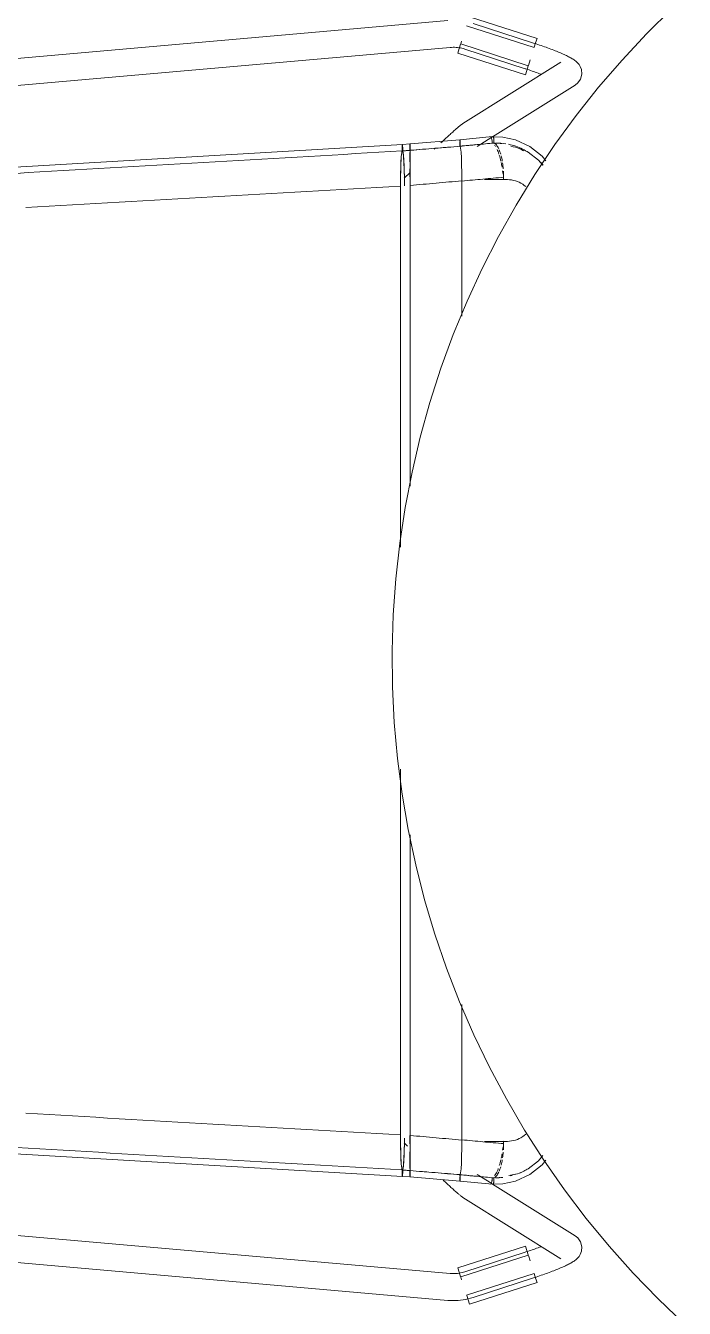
# Model space of a CAD drawing. Header units: millimetres. Extents: x 155927 to 317870, y -36033 to 97293.
# Drawn here: x 159386 to 159678, y 22527 to 23097 of the extents above; entities that cross this region are included whole.
import ezdxf

# ---------------------------------------------------------------- set-up
doc = ezdxf.new("R2010")
doc.units = ezdxf.units.MM
doc.header["$MEASUREMENT"] = 0
doc.layers.add('I-FURN', color=8, linetype='CONTINUOUS', lineweight=9)

msp = doc.modelspace()

# ---------------------------------------------------------------- linework, layer by layer
at = {"layer": 'I-FURN'}
for p, q in [((159583.03, 23100.95), (159613.03, 23091.26)), ((159673.06, 23104.62), (159661.69, 23093.36)), ((159573.34, 23099.23), (159130.02, 23060.28)), ((159581.72, 23096.9), (159611.73, 23087.21)), ((159611.48, 23089.23), (159584.66, 23097.95)), ((159579.15, 23088.93), (159579.52, 23090.09)), ((159611.93, 23089.08), (159611.48, 23089.23)), ((159612.4, 23089.3), (159611.76, 23087.33)), ((159612.67, 23088.84), (159611.93, 23089.08)), ((159613.03, 23091.26), (159612.4, 23089.3)), ((159661.69, 23093.36), (159650.77, 23081.67)), ((159150.04, 23050), (159574.39, 23087.28)), ((159574.39, 23087.28), (159575.05, 23087.32)), ((159575.05, 23087.32), (159575.71, 23087.34)), ((159575.71, 23087.34), (159576.38, 23087.33)), ((159576.38, 23087.33), (159577.04, 23087.3)), ((159577.04, 23087.3), (159577.7, 23087.24)), ((159577.7, 23087.24), (159578.35, 23087.15)), ((159577.81, 23084.79), (159578.44, 23086.74)), ((159577.81, 23084.79), (159607.82, 23075.1)), ((159578.35, 23087.15), (159579.01, 23087.04)), ((159578.44, 23086.74), (159579.08, 23088.71)), ((159579.01, 23087.04), (159579.65, 23086.9)), ((159609.12, 23079.14), (159579.11, 23088.83)), ((159579.65, 23086.9), (159580.29, 23086.73)), ((159580.29, 23086.73), (159580.93, 23086.54)), ((159580.93, 23086.54), (159580.95, 23086.53)), ((159580.95, 23086.53), (159607.77, 23077.82)), ((159613.41, 23088.59), (159612.67, 23088.84)), ((159614.14, 23088.34), (159613.41, 23088.59)), ((159614.87, 23088.09), (159614.14, 23088.34)), ((159615.59, 23087.84), (159614.87, 23088.09)), ((159616.31, 23087.59), (159615.59, 23087.84)), ((159617.01, 23087.33), (159616.31, 23087.59)), ((159617.71, 23087.08), (159617.01, 23087.33)), ((159618.4, 23086.82), (159617.71, 23087.08)), ((159619.08, 23086.57), (159618.4, 23086.82)), ((159619.75, 23086.32), (159619.08, 23086.57)), ((159620.4, 23086.06), (159619.75, 23086.32)), ((159621.04, 23085.81), (159620.4, 23086.06)), ((159621.66, 23085.56), (159621.04, 23085.81)), ((159622.27, 23085.31), (159621.66, 23085.56)), ((159622.87, 23085.06), (159622.27, 23085.31)), ((159623.45, 23084.82), (159622.87, 23085.06)), ((159624.01, 23084.58), (159623.45, 23084.82)), ((159624.56, 23084.34), (159624.01, 23084.58)), ((159625.08, 23084.1), (159624.56, 23084.34)), ((159625.59, 23083.86), (159625.08, 23084.1)), ((159626.08, 23083.63), (159625.59, 23083.86)), ((159626.56, 23083.4), (159626.08, 23083.63)), ((159627.01, 23083.17), (159626.56, 23083.4)), ((159623.63, 23080.74), (159580.04, 23053.44)), ((159608.1, 23077.71), (159607.77, 23077.82)), ((159608.79, 23077.49), (159608.1, 23077.71)), ((159609.08, 23079.03), (159608.45, 23077.05)), ((159609.15, 23079.24), (159609.95, 23081.72)), ((159627.45, 23082.94), (159627.01, 23083.17)), ((159627.88, 23082.71), (159627.45, 23082.94)), ((159628.29, 23082.48), (159627.88, 23082.71)), ((159628.69, 23082.25), (159628.29, 23082.48)), ((159629.08, 23082), (159628.69, 23082.25)), ((159629.47, 23081.75), (159629.08, 23082)), ((159629.86, 23081.47), (159629.47, 23081.75)), ((159630.26, 23081.16), (159629.86, 23081.47)), ((159630.69, 23080.79), (159630.26, 23081.16)), ((159631.15, 23080.32), (159630.69, 23080.79)), ((159631.67, 23079.7), (159631.15, 23080.32)), ((159632.24, 23078.78), (159631.67, 23079.7)), ((159632.76, 23077.4), (159632.24, 23078.78)), ((159650.77, 23081.67), (159640.33, 23069.54)), ((159608.45, 23077.05), (159607.82, 23075.1)), ((159609.48, 23077.26), (159608.79, 23077.49)), ((159610.16, 23077.02), (159609.48, 23077.26)), ((159610.84, 23076.79), (159610.16, 23077.02)), ((159611.52, 23076.55), (159610.84, 23076.79)), ((159612.18, 23076.32), (159611.52, 23076.55)), ((159612.84, 23076.08), (159612.18, 23076.32)), ((159613.49, 23075.85), (159612.84, 23076.08)), ((159614.12, 23075.61), (159613.49, 23075.85)), ((159614.74, 23075.38), (159614.12, 23075.61)), ((159631.12, 23071.47), (159632.35, 23073.2)), ((159632.35, 23073.2), (159632.93, 23075.43)), ((159632.93, 23075.43), (159632.76, 23077.4)), ((159593.23, 23047.54), (159630, 23070.57)), ((159631.12, 23071.47), (159630, 23070.57)), ((159640.33, 23069.54), (159630.39, 23057.01)), ((159630.39, 23057.01), (159620.95, 23044.09)), ((159575.16, 23049.33), (159574.77, 23048.97)), ((159575.54, 23049.67), (159575.16, 23049.33)), ((159575.91, 23050), (159575.54, 23049.67)), ((159576.26, 23050.32), (159575.91, 23050)), ((159576.59, 23050.62), (159576.26, 23050.32)), ((159576.92, 23050.9), (159576.59, 23050.62)), ((159577.23, 23051.18), (159576.92, 23050.9)), ((159577.52, 23051.43), (159577.23, 23051.18)), ((159577.8, 23051.68), (159577.52, 23051.43)), ((159578.07, 23051.91), (159577.8, 23051.68)), ((159578.32, 23052.12), (159578.07, 23051.91)), ((159578.56, 23052.32), (159578.32, 23052.12)), ((159578.79, 23052.51), (159578.56, 23052.32)), ((159579.01, 23052.69), (159578.79, 23052.51)), ((159579.23, 23052.87), (159579.01, 23052.69)), ((159579.46, 23053.04), (159579.23, 23052.87)), ((159579.72, 23053.22), (159579.46, 23053.04)), ((159580.04, 23053.44), (159579.72, 23053.22)), ((159221.31, 23024.8), (159553.22, 23044.09)), ((159553.14, 23043.54), (159553.12, 23043.16)), ((159553.16, 23043.83), (159553.14, 23043.54)), ((159553.19, 23044.02), (159553.16, 23043.83)), ((159553.22, 23044.09), (159553.19, 23044.02)), ((159556.58, 23044.36), (159553.22, 23044.09)), ((159553.25, 23044.02), (159553.22, 23044.09)), ((159553.27, 23043.83), (159553.25, 23044.02)), ((159553.3, 23043.53), (159553.27, 23043.83)), ((159553.31, 23043.15), (159553.3, 23043.53)), ((159556.57, 23044.29), (159556.58, 23044.36)), ((159556.58, 23044.36), (159556.57, 23044.29)), ((159556.57, 23044.1), (159556.57, 23044.29)), ((159556.57, 23044.29), (159556.57, 23044.11)), ((159556.57, 23044.11), (159556.57, 23043.81)), ((159556.57, 23043.81), (159556.57, 23044.1)), ((159556.57, 23043.42), (159556.57, 23043.81)), ((159556.57, 23043.81), (159556.57, 23043.43)), ((159556.57, 23043.43), (159556.57, 23042.98)), ((159556.57, 23042.97), (159556.57, 23043.42)), ((159556.58, 23044.36), (159578.78, 23046.19)), ((159556.58, 23044.36), (159556.58, 23044.29)), ((159556.58, 23044.3), (159556.58, 23044.36)), ((159556.58, 23044.11), (159556.58, 23044.3)), ((159556.58, 23044.29), (159556.58, 23044.1)), ((159556.58, 23043.82), (159556.58, 23044.11)), ((159556.58, 23044.1), (159556.58, 23043.81)), ((159556.58, 23043.43), (159556.58, 23043.82)), ((159556.58, 23043.81), (159556.58, 23043.43)), ((159556.58, 23043.43), (159556.58, 23042.98)), ((159556.58, 23042.98), (159556.58, 23043.43)), ((159570.79, 23045.27), (159570.31, 23044.82)), ((159571.27, 23045.72), (159570.79, 23045.27)), ((159571.74, 23046.16), (159571.27, 23045.72)), ((159572.2, 23046.59), (159571.74, 23046.16)), ((159572.65, 23047.01), (159572.2, 23046.59)), ((159573.1, 23047.43), (159572.65, 23047.01)), ((159573.53, 23047.83), (159573.1, 23047.43)), ((159573.96, 23048.22), (159573.53, 23047.83)), ((159574.37, 23048.6), (159573.96, 23048.22)), ((159574.77, 23048.97), (159574.37, 23048.6)), ((159578.68, 23044.81), (159578.67, 23044.32)), ((159578.67, 23044.32), (159578.68, 23044.81)), ((159578.67, 23044.32), (159578.68, 23043.82)), ((159578.68, 23043.82), (159578.67, 23044.32)), ((159578.69, 23045.26), (159578.68, 23044.81)), ((159578.68, 23044.81), (159578.69, 23045.26)), ((159578.68, 23043.82), (159578.68, 23043.35)), ((159578.69, 23043.35), (159578.68, 23043.82)), ((159578.73, 23045.94), (159578.71, 23045.65)), ((159578.71, 23045.64), (159578.73, 23045.93)), ((159578.75, 23046.13), (159578.73, 23045.94)), ((159578.73, 23045.93), (159578.75, 23046.12)), ((159578.78, 23046.19), (159578.75, 23046.13)), ((159578.75, 23046.12), (159578.78, 23046.19)), ((159578.78, 23046.19), (159593.27, 23047.61)), ((159578.78, 23046.19), (159578.8, 23046.12)), ((159578.8, 23046.12), (159578.78, 23046.19)), ((159578.83, 23045.93), (159578.8, 23046.12)), ((159578.85, 23045.64), (159578.83, 23045.93)), ((159578.83, 23045.93), (159578.85, 23045.63)), ((159578.87, 23045.25), (159578.85, 23045.64)), ((159578.85, 23045.63), (159578.87, 23045.25)), ((159578.88, 23044.8), (159578.87, 23045.25)), ((159578.87, 23045.25), (159578.88, 23044.79)), ((159578.87, 23043.34), (159578.88, 23043.81)), ((159578.88, 23043.81), (159578.87, 23043.34)), ((159579.06, 23042.45), (159578.87, 23043.34)), ((159578.88, 23044.31), (159578.88, 23044.8)), ((159578.88, 23044.79), (159578.88, 23044.3)), ((159578.88, 23043.81), (159578.88, 23044.31)), ((159578.88, 23044.3), (159578.88, 23043.81)), ((159586.42, 23043.27), (159592.86, 23047.31)), ((159597.84, 23047.4), (159592.38, 23047.49)), ((159603.49, 23046.19), (159597.84, 23047.4)), ((159609.8, 23043.29), (159603.49, 23046.19)), ((159620.95, 23044.09), (159612.04, 23030.8)), ((159552.71, 23038.61), (159552.55, 23036.11)), ((159552.91, 23040.36), (159552.71, 23038.61)), ((159553.12, 23041.25), (159552.91, 23040.36)), ((159553.12, 23043.16), (159553.11, 23042.71)), ((159553.11, 23042.71), (159553.11, 23042.22)), ((159553.11, 23042.22), (159553.11, 23041.72)), ((159553.11, 23041.72), (159553.12, 23041.25)), ((159553.32, 23042.7), (159553.31, 23043.15)), ((159553.33, 23042.21), (159553.32, 23042.7)), ((159553.32, 23041.24), (159553.33, 23041.71)), ((159553.53, 23040.34), (159553.32, 23041.24)), ((159553.33, 23041.71), (159553.33, 23042.21)), ((159553.72, 23038.59), (159553.53, 23040.34)), ((159553.88, 23036.09), (159553.72, 23038.59)), ((159556.53, 23036.37), (159556.54, 23038.87)), ((159556.54, 23038.87), (159556.53, 23036.37)), ((159556.54, 23038.87), (159556.55, 23040.62)), ((159556.55, 23040.62), (159556.54, 23038.87)), ((159556.57, 23042.98), (159556.57, 23042.48)), ((159556.57, 23042.48), (159556.57, 23042.97)), ((159556.57, 23041.98), (159556.57, 23042.48)), ((159556.57, 23042.48), (159556.57, 23041.99)), ((159556.57, 23041.99), (159556.57, 23041.52)), ((159556.57, 23041.51), (159556.57, 23041.98)), ((159556.58, 23042.98), (159556.58, 23042.49)), ((159556.58, 23042.49), (159556.58, 23042.98)), ((159556.58, 23042.49), (159556.58, 23041.99)), ((159556.58, 23041.99), (159556.58, 23042.49)), ((159556.58, 23041.99), (159556.58, 23041.52)), ((159556.58, 23041.52), (159556.58, 23041.99)), ((159556.58, 23041.52), (159556.6, 23040.63)), ((159556.6, 23040.64), (159556.58, 23041.52)), ((159556.61, 23038.89), (159556.6, 23040.64)), ((159556.6, 23040.63), (159556.61, 23038.89)), ((159556.62, 23036.39), (159556.61, 23038.89)), ((159556.61, 23038.88), (159556.62, 23036.39)), ((159567.82, 23042.46), (159567.31, 23041.97)), ((159578.87, 23043.34), (159579.06, 23042.45)), ((159579.06, 23042.45), (159579.24, 23040.73)), ((159579.24, 23040.71), (159579.06, 23042.45)), ((159579.24, 23040.71), (159579.39, 23038.27)), ((159579.39, 23038.23), (159579.24, 23040.71)), ((159579.39, 23038.24), (159579.51, 23035.2)), ((159579.51, 23035.13), (159579.39, 23038.23)), ((159609.09, 23040.71), (159605.4, 23042.62)), ((159613.66, 23037.21), (159609.09, 23040.71)), ((159615.33, 23038.95), (159609.8, 23043.29)), ((159616.96, 23036.91), (159615.33, 23038.95)), ((159552.43, 23032.98), (159552.35, 23029.42)), ((159552.55, 23036.11), (159552.43, 23032.98)), ((159554.01, 23032.98), (159553.88, 23036.09)), ((159554.08, 23029.43), (159554.01, 23032.98)), ((159556.52, 23033.25), (159556.52, 23029.69)), ((159556.52, 23029.69), (159556.52, 23033.24)), ((159556.63, 23033.25), (159556.62, 23036.39)), ((159556.62, 23036.38), (159556.63, 23033.25)), ((159556.63, 23033.25), (159556.64, 23029.69)), ((159556.64, 23029.69), (159556.63, 23033.25)), ((159579.51, 23035.14), (159579.58, 23031.7)), ((159579.58, 23031.7), (159579.51, 23035.13)), ((159615.61, 23034.88), (159613.66, 23037.21)), ((159552.35, 23029.42), (159552.32, 23025.63)), ((159556.64, 23031.69), (159553.96, 23029.12)), ((159554.11, 23025.74), (159554.08, 23029.43)), ((159556.64, 23025.9), (159556.64, 23029.69)), ((159556.64, 23029.68), (159556.64, 23025.9)), ((159579.61, 23027.84), (159579.58, 23031.6)), ((159579.58, 23031.6), (159579.61, 23027.96)), ((159579.61, 22967.72), (159579.61, 23027.84)), ((159579.61, 23027.84), (159579.61, 22967.72)), ((159599.4, 23028.55), (159589.65, 23028.55)), ((159598.16, 23029.54), (159598.16, 23028.49)), ((159612.04, 23030.8), (159603.67, 23017.17)), ((159552.32, 23025.63), (159552.32, 22865.06)), ((159552.32, 22865.06), (159552.32, 23025.63)), ((159556.64, 23025.9), (159556.64, 22892.16)), ((159556.64, 22892.16), (159556.64, 23025.9)), ((159603.67, 23017.17), (159595.84, 23003.21)), ((159595.84, 23003.21), (159588.59, 22988.95)), ((159588.59, 22988.95), (159581.91, 22974.42)), ((159581.91, 22974.42), (159575.81, 22959.62)), ((159575.81, 22959.62), (159570.31, 22944.6)), ((159570.31, 22944.6), (159565.42, 22929.37)), ((159565.42, 22929.37), (159561.14, 22913.95)), ((159561.14, 22913.95), (159557.48, 22898.38)), ((159557.48, 22898.38), (159554.45, 22882.67)), ((159554.45, 22882.67), (159552.04, 22866.85)), ((159552.04, 22866.85), (159550.28, 22850.95)), ((159550.28, 22850.95), (159549.14, 22834.99)), ((159549.14, 22834.99), (159548.65, 22819)), ((159548.65, 22819), (159548.8, 22803)), ((159548.8, 22803), (159549.59, 22787.02)), ((159549.59, 22787.02), (159551.01, 22771.09)), ((159551.01, 22771.09), (159553.07, 22755.22)), ((159552.32, 22766.33), (159552.32, 22603.73)), ((159552.32, 22603.73), (159552.32, 22766.33)), ((159553.07, 22755.22), (159555.77, 22739.45)), ((159555.77, 22739.45), (159559.09, 22723.8)), ((159556.64, 22737.1), (159556.64, 22603.47)), ((159556.64, 22603.47), (159556.64, 22737.1)), ((159559.09, 22723.8), (159563.03, 22708.3)), ((159563.03, 22708.3), (159567.6, 22692.96)), ((159567.6, 22692.96), (159572.77, 22677.82)), ((159572.77, 22677.82), (159578.54, 22662.9)), ((159578.54, 22662.9), (159584.91, 22648.22)), ((159579.61, 22601.52), (159579.61, 22661.64)), ((159579.61, 22661.64), (159579.61, 22601.52)), ((159584.91, 22648.22), (159591.86, 22633.81)), ((159591.86, 22633.81), (159599.37, 22619.69)), ((159599.37, 22619.69), (159607.45, 22605.88)), ((159221.31, 22604.56), (159553.22, 22585.28)), ((159607.45, 22605.88), (159616.07, 22592.4)), ((159552.32, 22603.73), (159552.35, 22599.95)), ((159552.35, 22599.95), (159552.43, 22596.38)), ((159553.96, 22600.24), (159555.49, 22598.77)), ((159554.01, 22596.39), (159554.08, 22599.94)), ((159554.08, 22599.94), (159554.11, 22602.19)), ((159556.52, 22599.67), (159556.51, 22603.45)), ((159556.51, 22603.45), (159556.52, 22599.67)), ((159556.64, 22599.68), (159556.63, 22596.11)), ((159556.63, 22596.11), (159556.64, 22599.68)), ((159556.64, 22603.47), (159556.64, 22599.68)), ((159556.64, 22599.68), (159556.64, 22603.47)), ((159579.58, 22597.76), (159579.61, 22601.52)), ((159579.61, 22601.4), (159579.58, 22597.76)), ((159589.65, 22600.82), (159599.4, 22600.82)), ((159598.16, 22600.87), (159598.16, 22599.82)), ((159552.43, 22596.38), (159552.55, 22593.25)), ((159552.55, 22593.25), (159552.71, 22590.75)), ((159553.72, 22590.77), (159553.88, 22593.27)), ((159553.88, 22593.27), (159554.01, 22596.39)), ((159556.53, 22593), (159556.52, 22596.12)), ((159556.52, 22596.12), (159556.53, 22592.99)), ((159556.54, 22590.5), (159556.53, 22593)), ((159556.53, 22592.99), (159556.54, 22590.49)), ((159556.62, 22592.98), (159556.61, 22590.48)), ((159556.61, 22590.47), (159556.62, 22592.98)), ((159556.63, 22596.11), (159556.62, 22592.98)), ((159556.62, 22592.98), (159556.63, 22596.11)), ((159579.39, 22591.13), (159579.51, 22594.23)), ((159579.51, 22594.16), (159579.39, 22591.13)), ((159579.58, 22597.67), (159579.51, 22594.22)), ((159579.51, 22594.23), (159579.58, 22597.66)), ((159615.63, 22594.49), (159613.66, 22592.15)), ((159552.71, 22590.75), (159552.91, 22589)), ((159552.91, 22589), (159553.12, 22588.11)), ((159553.12, 22588.11), (159553.11, 22587.64)), ((159553.11, 22587.64), (159553.11, 22587.14)), ((159553.11, 22587.14), (159553.11, 22586.65)), ((159553.32, 22588.12), (159553.53, 22589.02)), ((159553.33, 22587.65), (159553.32, 22588.12)), ((159553.32, 22586.66), (159553.33, 22587.15)), ((159553.33, 22587.15), (159553.33, 22587.65)), ((159553.53, 22589.02), (159553.72, 22590.77)), ((159556.55, 22588.75), (159556.54, 22590.5)), ((159556.54, 22590.49), (159556.55, 22588.74)), ((159556.57, 22587.38), (159556.57, 22587.85)), ((159556.57, 22587.85), (159556.57, 22587.38)), ((159556.57, 22586.88), (159556.57, 22587.38)), ((159556.57, 22587.38), (159556.57, 22586.88)), ((159556.6, 22588.73), (159556.58, 22587.84)), ((159556.58, 22587.84), (159556.6, 22588.73)), ((159556.58, 22587.84), (159556.58, 22587.37)), ((159556.58, 22587.37), (159556.58, 22587.84)), ((159556.58, 22587.37), (159556.58, 22586.87)), ((159556.58, 22586.87), (159556.58, 22587.37)), ((159556.61, 22590.47), (159556.6, 22588.73)), ((159556.6, 22588.73), (159556.61, 22590.47)), ((159579.06, 22586.91), (159579.24, 22588.65)), ((159579.24, 22588.63), (159579.06, 22586.91)), ((159579.24, 22588.65), (159579.39, 22591.13)), ((159579.39, 22591.09), (159579.24, 22588.65)), ((159609.09, 22588.65), (159605.4, 22586.74)), ((159613.66, 22592.15), (159609.09, 22588.65)), ((159615.33, 22590.41), (159609.8, 22586.08)), ((159616.97, 22592.47), (159615.33, 22590.41)), ((159616.07, 22592.4), (159625.23, 22579.28)), ((159553.11, 22586.65), (159553.12, 22586.2)), ((159553.12, 22586.2), (159553.14, 22585.82)), ((159553.14, 22585.82), (159553.16, 22585.53)), ((159553.16, 22585.53), (159553.19, 22585.34)), ((159553.19, 22585.34), (159553.22, 22585.28)), ((159553.22, 22585.28), (159553.25, 22585.34)), ((159556.58, 22585), (159553.22, 22585.27)), ((159553.25, 22585.34), (159553.27, 22585.53)), ((159553.27, 22585.53), (159553.3, 22585.83)), ((159553.3, 22585.83), (159553.31, 22586.21)), ((159553.31, 22586.21), (159553.32, 22586.66)), ((159556.57, 22586.39), (159556.57, 22586.88)), ((159556.57, 22586.88), (159556.57, 22586.39)), ((159556.57, 22585.94), (159556.57, 22586.39)), ((159556.57, 22586.39), (159556.57, 22585.94)), ((159556.57, 22585.56), (159556.57, 22585.94)), ((159556.57, 22585.94), (159556.57, 22585.55)), ((159556.58, 22585), (159556.57, 22585.07)), ((159556.57, 22585.07), (159556.58, 22585)), ((159556.58, 22586.87), (159556.58, 22586.38)), ((159556.58, 22586.38), (159556.58, 22586.87)), ((159556.58, 22586.38), (159556.58, 22585.93)), ((159556.58, 22585.93), (159556.58, 22586.38)), ((159556.58, 22585.93), (159556.58, 22585.55)), ((159556.58, 22585.55), (159556.58, 22585.93)), ((159556.58, 22585.55), (159556.58, 22585.26)), ((159556.58, 22585.25), (159556.58, 22585.55)), ((159556.58, 22585.07), (159556.58, 22585)), ((159556.58, 22585), (159556.58, 22585.07)), ((159556.58, 22585), (159578.78, 22583.18)), ((159571.74, 22583.2), (159571.27, 22583.64)), ((159572.2, 22582.77), (159571.74, 22583.2)), ((159572.65, 22582.35), (159572.2, 22582.77)), ((159573.1, 22581.93), (159572.65, 22582.35)), ((159573.53, 22581.53), (159573.1, 22581.93)), ((159573.96, 22581.14), (159573.53, 22581.53)), ((159578.67, 22585.04), (159578.68, 22584.55)), ((159578.68, 22584.55), (159578.67, 22585.04)), ((159578.68, 22586.01), (159578.68, 22585.54)), ((159578.68, 22585.54), (159578.69, 22586.01)), ((159578.68, 22584.55), (159578.69, 22584.1)), ((159578.69, 22584.1), (159578.68, 22584.55)), ((159578.69, 22584.1), (159578.71, 22583.72)), ((159578.71, 22583.72), (159578.69, 22584.1)), ((159578.71, 22583.72), (159578.73, 22583.42)), ((159578.73, 22583.43), (159578.71, 22583.72)), ((159578.75, 22583.24), (159578.73, 22583.43)), ((159578.73, 22583.42), (159578.75, 22583.24)), ((159578.75, 22583.24), (159578.78, 22583.17)), ((159578.78, 22583.18), (159578.75, 22583.24)), ((159578.8, 22583.25), (159578.78, 22583.18)), ((159578.78, 22583.17), (159578.8, 22583.24)), ((159578.78, 22583.17), (159593.27, 22581.75)), ((159578.8, 22583.24), (159578.83, 22583.43)), ((159578.83, 22583.43), (159578.85, 22583.73)), ((159578.85, 22583.73), (159578.83, 22583.44)), ((159578.87, 22584.12), (159578.85, 22583.73)), ((159578.85, 22583.73), (159578.87, 22584.11)), ((159579.06, 22586.91), (159578.87, 22586.03)), ((159578.87, 22586.02), (159579.06, 22586.91)), ((159578.87, 22586.03), (159578.88, 22585.56)), ((159578.88, 22585.55), (159578.87, 22586.02)), ((159578.88, 22584.57), (159578.87, 22584.12)), ((159578.87, 22584.11), (159578.88, 22584.56)), ((159578.88, 22585.56), (159578.88, 22585.06)), ((159578.88, 22585.05), (159578.88, 22585.55)), ((159578.88, 22585.06), (159578.88, 22584.57)), ((159578.88, 22584.56), (159578.88, 22585.05)), ((159592.86, 22582.05), (159586.42, 22586.09)), ((159597.84, 22581.96), (159592.38, 22581.87)), ((159630, 22558.79), (159593.23, 22581.82)), ((159603.49, 22583.18), (159597.84, 22581.96)), ((159609.8, 22586.08), (159603.49, 22583.18)), ((159574.39, 22542.09), (159149.89, 22579.38)), ((159574.37, 22580.76), (159573.96, 22581.14)), ((159574.77, 22580.39), (159574.37, 22580.76)), ((159575.16, 22580.04), (159574.77, 22580.39)), ((159575.54, 22579.69), (159575.16, 22580.04)), ((159575.91, 22579.36), (159575.54, 22579.69)), ((159576.26, 22579.05), (159575.91, 22579.36)), ((159576.59, 22578.75), (159576.26, 22579.05)), ((159576.92, 22578.46), (159576.59, 22578.75)), ((159577.23, 22578.19), (159576.92, 22578.46)), ((159577.52, 22577.93), (159577.23, 22578.19)), ((159577.8, 22577.68), (159577.52, 22577.93)), ((159578.07, 22577.46), (159577.8, 22577.68)), ((159578.32, 22577.24), (159578.07, 22577.46)), ((159578.56, 22577.04), (159578.32, 22577.24)), ((159578.79, 22576.85), (159578.56, 22577.04)), ((159579.01, 22576.67), (159578.79, 22576.85)), ((159579.23, 22576.5), (159579.01, 22576.67)), ((159579.46, 22576.32), (159579.23, 22576.5)), ((159579.72, 22576.14), (159579.46, 22576.32)), ((159580.04, 22575.92), (159579.72, 22576.14)), ((159580.04, 22575.92), (159623.63, 22548.62)), ((159625.23, 22579.28), (159634.9, 22566.54)), ((159130.02, 22569.08), (159573.34, 22530.13)), ((159634.9, 22566.54), (159645.08, 22554.19)), ((159631.12, 22557.89), (159630, 22558.79)), ((159607.82, 22554.26), (159577.81, 22544.57)), ((159607.82, 22554.26), (159608.45, 22552.31)), ((159612.18, 22553.04), (159611.52, 22552.81)), ((159612.84, 22553.28), (159612.18, 22553.04)), ((159613.49, 22553.51), (159612.84, 22553.28)), ((159614.12, 22553.75), (159613.49, 22553.51)), ((159614.74, 22553.98), (159614.12, 22553.75)), ((159631.12, 22557.89), (159632.35, 22556.16)), ((159632.35, 22556.16), (159632.93, 22553.94)), ((159632.93, 22553.94), (159632.76, 22551.96)), ((159645.08, 22554.19), (159655.74, 22542.26)), ((159579.11, 22540.53), (159609.12, 22550.22)), ((159607.77, 22551.54), (159580.96, 22542.83)), ((159608.1, 22551.65), (159607.77, 22551.54)), ((159608.79, 22551.88), (159608.1, 22551.65)), ((159608.45, 22552.31), (159609.08, 22550.34)), ((159609.48, 22552.11), (159608.79, 22551.88)), ((159609.95, 22547.64), (159609.15, 22550.12)), ((159610.16, 22552.34), (159609.48, 22552.11)), ((159610.84, 22552.57), (159610.16, 22552.34)), ((159611.52, 22552.81), (159610.84, 22552.57)), ((159628.69, 22547.12), (159628.29, 22546.88)), ((159629.08, 22547.36), (159628.69, 22547.12)), ((159629.47, 22547.62), (159629.08, 22547.36)), ((159629.86, 22547.89), (159629.47, 22547.62)), ((159630.26, 22548.21), (159629.86, 22547.89)), ((159630.69, 22548.57), (159630.26, 22548.21)), ((159631.15, 22549.04), (159630.69, 22548.57)), ((159631.67, 22549.67), (159631.15, 22549.04)), ((159632.24, 22550.58), (159631.67, 22549.67)), ((159632.76, 22551.96), (159632.24, 22550.58)), ((159574.42, 22542.08), (159574.39, 22542.08)), ((159575.08, 22542.04), (159574.42, 22542.08)), ((159575.74, 22542.02), (159575.08, 22542.04)), ((159576.41, 22542.03), (159575.74, 22542.02)), ((159577.07, 22542.07), (159576.41, 22542.03)), ((159577.73, 22542.13), (159577.07, 22542.07)), ((159578.38, 22542.22), (159577.73, 22542.13)), ((159578.44, 22542.62), (159577.81, 22544.57)), ((159579.03, 22542.33), (159578.38, 22542.22)), ((159579.08, 22540.65), (159578.44, 22542.62)), ((159579.68, 22542.47), (159579.03, 22542.33)), ((159580.32, 22542.64), (159579.68, 22542.47)), ((159580.96, 22542.83), (159580.32, 22542.64)), ((159611.73, 22542.15), (159581.72, 22532.46)), ((159611.76, 22542.03), (159612.4, 22540.06)), ((159615.59, 22541.52), (159614.87, 22541.27)), ((159616.31, 22541.77), (159615.59, 22541.52)), ((159617.01, 22542.03), (159616.31, 22541.77)), ((159617.71, 22542.28), (159617.01, 22542.03)), ((159618.4, 22542.54), (159617.71, 22542.28)), ((159619.08, 22542.79), (159618.4, 22542.54)), ((159619.75, 22543.05), (159619.08, 22542.79)), ((159620.4, 22543.3), (159619.75, 22543.05)), ((159621.04, 22543.55), (159620.4, 22543.3)), ((159621.66, 22543.8), (159621.04, 22543.55)), ((159622.27, 22544.05), (159621.66, 22543.8)), ((159622.87, 22544.3), (159622.27, 22544.05)), ((159623.45, 22544.54), (159622.87, 22544.3)), ((159624.01, 22544.79), (159623.45, 22544.54)), ((159624.56, 22545.03), (159624.01, 22544.79)), ((159625.08, 22545.26), (159624.56, 22545.03)), ((159625.59, 22545.5), (159625.08, 22545.26)), ((159626.08, 22545.73), (159625.59, 22545.5)), ((159626.56, 22545.96), (159626.08, 22545.73)), ((159627.01, 22546.19), (159626.56, 22545.96)), ((159627.45, 22546.42), (159627.01, 22546.19)), ((159627.88, 22546.65), (159627.45, 22546.42)), ((159628.29, 22546.88), (159627.88, 22546.65)), ((159655.74, 22542.26), (159666.86, 22530.76)), ((159579.52, 22539.27), (159579.15, 22540.43)), ((159613.03, 22538.11), (159583.03, 22528.42)), ((159584.66, 22531.42), (159611.48, 22540.13)), ((159611.93, 22540.28), (159611.48, 22540.13)), ((159612.67, 22540.52), (159611.93, 22540.28)), ((159612.4, 22540.06), (159613.03, 22538.11)), ((159613.41, 22540.77), (159612.67, 22540.52)), ((159614.14, 22541.02), (159613.41, 22540.77)), ((159614.87, 22541.27), (159614.14, 22541.02)), ((159573.34, 22530.13), (159574.48, 22530.05)), ((159574.48, 22530.05), (159575.62, 22530.02)), ((159575.62, 22530.02), (159576.76, 22530.04)), ((159576.76, 22530.04), (159577.91, 22530.09)), ((159577.91, 22530.09), (159579.04, 22530.2)), ((159579.04, 22530.2), (159580.17, 22530.35)), ((159580.17, 22530.35), (159581.3, 22530.55)), ((159581.3, 22530.55), (159582.42, 22530.79)), ((159582.4, 22530.37), (159581.76, 22532.34)), ((159583.03, 22528.42), (159582.4, 22530.37)), ((159582.42, 22530.79), (159583.52, 22531.07)), ((159583.52, 22531.07), (159584.62, 22531.4)), ((159584.62, 22531.4), (159584.66, 22531.42)), ((159666.86, 22530.76), (159678.44, 22519.72))]:
    msp.add_line(p, q, dxfattribs=at)
for points, knots in [([(159553.12, 23041.25), (159553.11, 23041.48), (159553.1, 23041.97), (159553.11, 23042.6), (159553.12, 23043.06), (159553.13, 23043.47), (159553.17, 23043.93), (159553.2, 23044.09), (159553.22, 23044.09)], [-1, -1, -1, -1, -0.90625, -0.8125, -0.765625, -0.71875, -0.625, -0.501507, -0.501507, -0.501507, -0.501507]), ([(159553.22, 23044.09), (159553.24, 23044.09), (159553.27, 23043.95), (159553.3, 23043.55), (159553.31, 23043.17), (159553.33, 23042.71), (159553.33, 23042.21), (159553.33, 23041.71), (159553.32, 23041.39), (159553.32, 23041.24)], [-0.5, -0.5, -0.5, -0.5, -0.375, -0.3125, -0.25, -0.1875, -0.125, -0.0625, 0, 0, 0, 0]), ([(159593.09, 23044.67), (159593.1, 23044.89), (159593.1, 23045.38), (159593.01, 23046.13), (159592.86, 23046.8), (159592.68, 23047.23), (159592.57, 23047.39), (159592.52, 23047.43)], [-1, -1, -1, -1, -0.90625, -0.8125, -0.71875, -0.625, -0.5625, -0.5625, -0.5625, -0.5625]), ([(159593.42, 23047.56), (159593.44, 23047.55), (159593.49, 23047.5), (159593.56, 23047.39), (159593.66, 23047.2), (159593.77, 23046.88), (159593.84, 23046.48), (159593.87, 23046.13), (159593.89, 23045.75), (159593.89, 23045.31), (159593.85, 23044.95), (159593.83, 23044.77)], [0.5555556, 0.5555556, 0.5555556, 0.5555556, 0.5833333, 0.6180556, 0.6527778, 0.7222222, 0.7916667, 0.8263889, 0.8611111, 0.9305556, 1, 1, 1, 1]), ([(159593.83, 23044.77), (159594.22, 23044.63), (159594.96, 23044.07), (159595.66, 23042.94), (159595.98, 23042.25)], [0, 0, 0, 0, 0.1666667, 0.3309695, 0.3309695, 0.3309695, 0.3309695]), ([(159600.4, 23044.19), (159602.52, 23043.76), (159605.6, 23042.75), (159608.36, 23041.11), (159609.23, 23040.52)], [0.1763318, 0.1763318, 0.1763318, 0.1763318, 0.3333333, 0.408557, 0.408557, 0.408557, 0.408557]), ([(159552.32, 23025.63), (159552.32, 23026.91), (159552.34, 23029.46), (159552.42, 23033.06), (159552.54, 23036.23), (159552.76, 23039.59), (159552.97, 23040.97), (159553.12, 23041.25)], [-1, -1, -1, -1, -0.833333, -0.666667, -0.5, -0.333333, 0, 0, 0, 0]), ([(159553.32, 23041.24), (159553.46, 23040.95), (159553.67, 23039.56), (159553.89, 23036.21), (159554.01, 23033.05), (159554.09, 23029.49), (159554.11, 23026.99), (159554.11, 23025.74)], [-1, -1, -1, -1, -0.6666667, -0.5, -0.3333333, -0.1666667, -0.003964, -0.003964, -0.003964, -0.003964]), ([(159572.57, 23042.84), (159570.93, 23042.71), (159565.72, 23042.27), (159560.5, 23041.84), (159556.93, 23041.55)], [0.2766114, 0.2766114, 0.2766114, 0.2766114, 0.5, 0.9835276, 0.9835276, 0.9835276, 0.9835276]), ([(159607.17, 23041.24), (159606.58, 23041.58), (159604.73, 23042.61), (159602.75, 23043.1), (159601.37, 23043.33)], [0.6175454, 0.6175454, 0.6175454, 0.6175454, 0.6666667, 0.7702374, 0.7702374, 0.7702374, 0.7702374]), ([(159598.16, 23028.49), (159600.55, 23028.71), (159604.15, 23028.08), (159607.15, 23026.15), (159608.05, 23025.38)], [0, 0, 0, 0, 0.3333333, 0.5, 0.5, 0.5, 0.5]), ([(159553.12, 22588.11), (159552.97, 22588.39), (159552.76, 22589.77), (159552.54, 22593.13), (159552.42, 22596.3), (159552.34, 22599.9), (159552.32, 22602.45), (159552.32, 22603.73)], [-1, -1, -1, -1, -0.666667, -0.5, -0.333333, -0.166667, 0, 0, 0, 0]), ([(159554.11, 22602.19), (159554.1, 22600.17), (159554.04, 22596.94), (159553.89, 22593.15), (159553.67, 22589.8), (159553.46, 22588.41), (159553.32, 22588.12)], [-0.9335619, -0.9335619, -0.9335619, -0.9335619, -0.6666667, -0.5, -0.3333333, 0, 0, 0, 0]), ([(159608.05, 22603.98), (159607.15, 22603.22), (159604.15, 22601.29), (159600.55, 22600.66), (159598.16, 22600.87)], [0.5, 0.5, 0.5, 0.5, 0.6666667, 1, 1, 1, 1]), ([(159553.22, 22585.27), (159553.2, 22585.27), (159553.17, 22585.41), (159553.14, 22585.8), (159553.12, 22586.19), (159553.11, 22586.64), (159553.11, 22587.14), (159553.11, 22587.64), (159553.11, 22587.96), (159553.12, 22588.11)], [-0.498493, -0.498493, -0.498493, -0.498493, -0.375, -0.3125, -0.25, -0.1875, -0.125, -0.0625, 0, 0, 0, 0]), ([(159594.18, 22585.6), (159594.54, 22586.06), (159595.11, 22587), (159595.63, 22588.3), (159595.81, 22588.81)], [-0.8333333, -0.8333333, -0.8333333, -0.8333333, -0.6666667, -0.57386, -0.57386, -0.57386, -0.57386]), ([(159608.68, 22588.42), (159607.98, 22588), (159605.38, 22586.52), (159602.54, 22585.96), (159600.44, 22585.68)], [-0.3916846, -0.3916846, -0.3916846, -0.3916846, -0.3333333, -0.1789981, -0.1789981, -0.1789981, -0.1789981]), ([(159593.83, 22584.59), (159593.85, 22584.45), (159593.88, 22584.16), (159593.89, 22583.74), (159593.88, 22583.36), (159593.86, 22583.07), (159593.83, 22582.8), (159593.78, 22582.55), (159593.71, 22582.33), (159593.65, 22582.13), (159593.55, 22581.94), (159593.46, 22581.83), (159593.42, 22581.8)], [0, 0, 0, 0, 0.0555556, 0.1111111, 0.1666667, 0.1944444, 0.2222222, 0.2777778, 0.3055556, 0.3333333, 0.3888889, 0.4444444, 0.4444444, 0.4444444, 0.4444444])]:
    msp.add_open_spline(points, degree=3, knots=knots, dxfattribs=at)
for points in [[(159578.87, 23043.34), (159581.4, 23043.58), (159586.43, 23044.06), (159591.38, 23044.54), (159593.83, 23044.77)], [(159578.87, 23043.37), (159581.18, 23043.6), (159583.5, 23043.83), (159585.77, 23044.06)], [(159594.53, 23043.28), (159594.41, 23043.45), (159594.3, 23043.59), (159594.18, 23043.71)], [(159594.58, 23044.74), (159596.1, 23044.77), (159597.63, 23044.67), (159599.13, 23044.45)], [(159597.34, 23044.54), (159596.45, 23044.65), (159595.55, 23044.67), (159594.65, 23044.67)], [(159553.12, 23041.25), (159497.71, 23038.03), (159386.95, 23031.59), (159276.36, 23025.15), (159221.12, 23021.93)], [(159553.12, 23041.25), (159553.7, 23041.3), (159554.85, 23041.39), (159556.01, 23041.48), (159556.58, 23041.52)], [(159553.32, 23041.24), (159553.86, 23041.29), (159554.94, 23041.38), (159556.03, 23041.47), (159556.57, 23041.51)], [(159578.87, 23043.34), (159575.16, 23043.03), (159567.74, 23042.43), (159560.3, 23041.83), (159556.58, 23041.52)], [(159596.1, 23039.76), (159595.83, 23040.58), (159595.55, 23041.39), (159595.25, 23041.94)], [(159596.19, 23041.78), (159596.44, 23041.19), (159596.67, 23040.53), (159596.88, 23039.79)], [(159596.95, 23036.72), (159596.73, 23037.65), (159596.5, 23038.59), (159596.25, 23039.44)], [(159597.06, 23039.12), (159597.25, 23038.38), (159597.41, 23037.58), (159597.56, 23036.74)], [(159597.48, 23034.06), (159597.36, 23034.75), (159597.23, 23035.4), (159597.09, 23036.06)], [(159597.69, 23035.89), (159597.82, 23035.04), (159597.93, 23034.17), (159597.99, 23033.25)], [(159597.92, 23030.95), (159597.87, 23031.43), (159597.81, 23031.9), (159597.74, 23032.36)], [(159598.06, 23032.32), (159598.12, 23031.41), (159598.15, 23030.49), (159598.16, 23029.54)], [(159614.49, 23036.28), (159614.9, 23035.85), (159615.29, 23035.4), (159615.66, 23034.94)], [(159556.64, 23025.9), (159560.47, 23026.24), (159564.3, 23026.58), (159568.13, 23026.93)], [(159568.13, 23026.93), (159571.96, 23027.27), (159575.79, 23027.62), (159579.61, 23027.96)], [(159579.61, 23027.84), (159582.74, 23028.15), (159588.99, 23028.74), (159595.13, 23029.28), (159598.16, 23029.54)], [(159598.16, 23028.49), (159598.67, 23028.54), (159599.17, 23028.56), (159599.68, 23028.55)], [(159385.83, 23016.05), (159441.29, 23019.24), (159496.8, 23022.44), (159552.32, 23025.63)], [(159552.32, 22603.73), (159496.8, 22606.93), (159441.27, 22610.12), (159385.83, 22613.32)], [(159553.12, 22588.11), (159497.71, 22591.33), (159386.95, 22597.77), (159276.36, 22604.21), (159221.12, 22607.43)], [(159568.13, 22602.43), (159564.3, 22602.78), (159560.47, 22603.12), (159556.64, 22603.47)], [(159579.61, 22601.4), (159575.79, 22601.75), (159571.96, 22602.09), (159568.13, 22602.43)], [(159579.61, 22601.52), (159582.74, 22601.22), (159588.99, 22600.63), (159595.13, 22600.08), (159598.16, 22599.82)], [(159598.16, 22599.82), (159598.15, 22598.87), (159598.12, 22597.94), (159598.06, 22597.03)], [(159599.68, 22600.82), (159599.17, 22600.81), (159598.67, 22600.83), (159598.16, 22600.87)], [(159597.09, 22593.3), (159597.23, 22593.94), (159597.37, 22594.61), (159597.49, 22595.29)], [(159597.99, 22596.1), (159597.92, 22595.2), (159597.82, 22594.32), (159597.69, 22593.47)], [(159597.74, 22596.99), (159597.81, 22597.46), (159597.86, 22597.93), (159597.91, 22598.41)], [(159553.12, 22588.11), (159553.7, 22588.07), (159554.85, 22587.98), (159556.01, 22587.89), (159556.58, 22587.84)], [(159553.32, 22588.12), (159553.33, 22587.52), (159553.33, 22586.02), (159553.26, 22585.27), (159553.22, 22585.27)], [(159553.32, 22588.12), (159553.86, 22588.07), (159554.94, 22587.98), (159556.03, 22587.89), (159556.57, 22587.85)], [(159578.87, 22586.03), (159575.16, 22586.33), (159567.74, 22586.93), (159560.3, 22587.54), (159556.58, 22587.84)], [(159564.12, 22587.22), (159563.71, 22587.25), (159563.3, 22587.29), (159562.89, 22587.32)], [(159595.99, 22587.14), (159595.67, 22586.44), (159594.97, 22585.3), (159594.22, 22584.73), (159593.83, 22584.59)], [(159596.88, 22589.57), (159596.67, 22588.84), (159596.44, 22588.2), (159596.19, 22587.6)], [(159596.24, 22590.04), (159596.5, 22590.84), (159596.72, 22591.72), (159596.94, 22592.64)], [(159597.56, 22592.62), (159597.41, 22591.78), (159597.25, 22590.97), (159597.06, 22590.23)], [(159578.69, 22586.01), (159575.04, 22586.32), (159571.39, 22586.62), (159567.74, 22586.92)], [(159578.68, 22586.01), (159581.06, 22585.78), (159583.42, 22585.54), (159585.77, 22585.31)], [(159578.87, 22586.02), (159581.4, 22585.78), (159586.43, 22585.31), (159591.38, 22584.83), (159593.83, 22584.59)], [(159592.52, 22581.93), (159592.57, 22581.98), (159592.66, 22582.1), (159592.79, 22582.39), (159592.91, 22582.78), (159593, 22583.24), (159593.07, 22583.73), (159593.1, 22584.23), (159593.1, 22584.54), (159593.09, 22584.69)], [(159597.82, 22584.76), (159596.75, 22584.65), (159595.66, 22584.65), (159594.57, 22584.66)], [(159594.65, 22584.63), (159595.31, 22584.64), (159595.96, 22584.68), (159596.6, 22584.74)], [(159601.07, 22585.56), (159601.8, 22585.76), (159602.51, 22585.99), (159603.22, 22586.26)]]:
    msp.add_open_spline(points, degree=3, dxfattribs=at)

doc.saveas('drawing.dxf')
